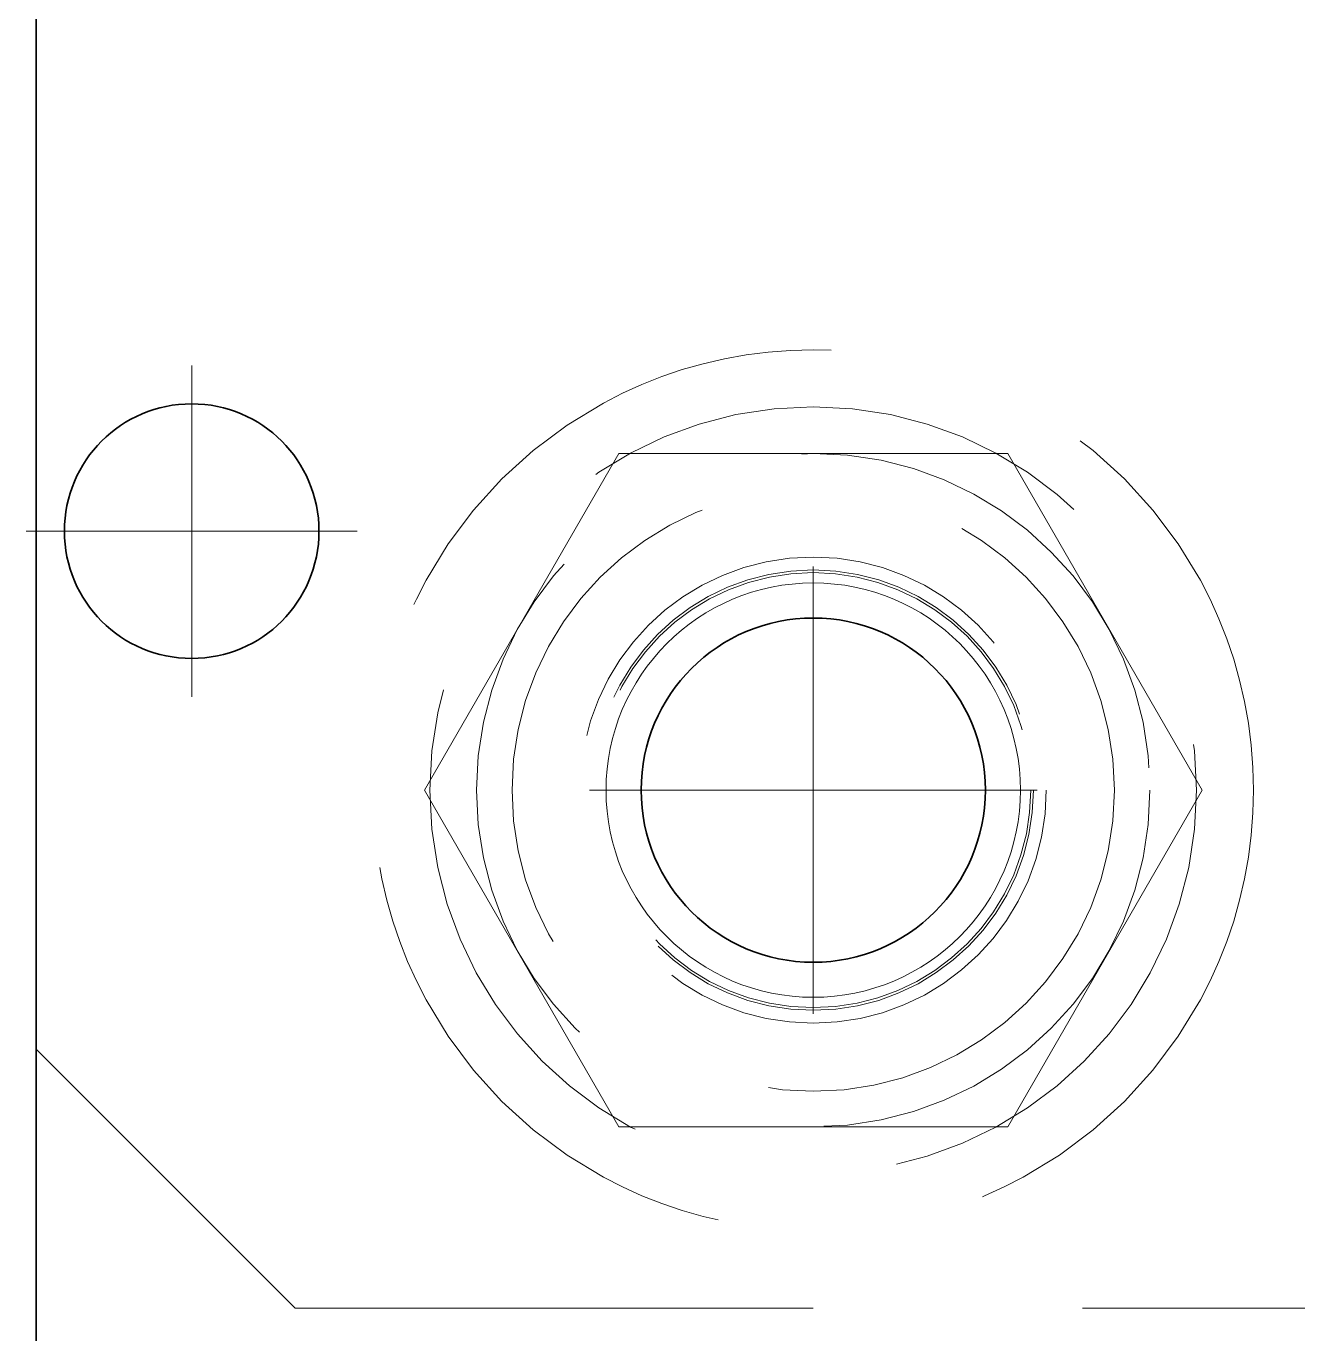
# Model space of a CAD drawing. Header units: millimetres. Extents: x 7914 to 16415, y -883 to 305.
# Drawn here: x 8324.03 to 8348.58, y -56.44 to -31.19 of the extents above; entities that cross this region are included whole.
import ezdxf

# ---------------------------------------------------------------- set-up
doc = ezdxf.new("R2010")
doc.units = ezdxf.units.MM
doc.linetypes.add('CENTER-HOKUTO', pattern=[23, 20, -1, 1, -1])
doc.linetypes.add('HIDDEN-HOKUTO', pattern=[3.8, 2.5, -1.3])
doc.layers.add('AM_7', color=2, linetype='CENTER-HOKUTO', lineweight=30)
doc.layers.add('AM_HID', color=1, linetype='HIDDEN-HOKUTO', lineweight=25)

msp = doc.modelspace()

# ---------------------------------------------------------------- linework, layer by layer
at = {"color": 7, "lineweight": 35}
msp.add_line((8324.223, -77.944), (8324.223, 1.056), dxfattribs=at)
for centre, radius in [((8327.223, -40.944), 2.458), ((8339.223, -45.944), 3.323)]:
    msp.add_circle(centre, radius, dxfattribs=at)
at = {"color": 7, "lineweight": 13}
msp.add_circle((8339.223, -45.944), 4, dxfattribs=at)
at = {"layer": 'AM_7', "color": 2, "lineweight": 13}
for p, q in [((8327.223, -37.748), (8327.223, -44.14)), ((8330.419, -40.944), (8324.027, -40.944)), ((8339.223, -41.624), (8339.223, -50.265)), ((8343.544, -45.944), (8334.903, -45.944))]:
    msp.add_line(p, q, dxfattribs=at)
at = {"layer": 'AM_HID', "color": 1, "lineweight": 13, "ltscale": 4}
for p, q in [((8331.716, -45.944), (8335.467, -39.444)), ((8335.467, -39.444), (8342.98, -39.444)), ((8342.98, -39.444), (8346.731, -45.944)), ((8335.467, -52.444), (8331.716, -45.944)), ((8346.731, -45.944), (8342.98, -52.444)), ((8324.223, -50.944), (8329.223, -55.944)), ((8342.98, -52.444), (8335.467, -52.444)), ((8329.223, -55.944), (8354.223, -55.944))]:
    msp.add_line(p, q, dxfattribs=at)
for radius in [8.5, 7.4, 6.5, 5.815, 4.5, 4.25, 4.2]:
    msp.add_circle((8339.223, -45.944), radius, dxfattribs=at)

doc.saveas('drawing.dxf')
